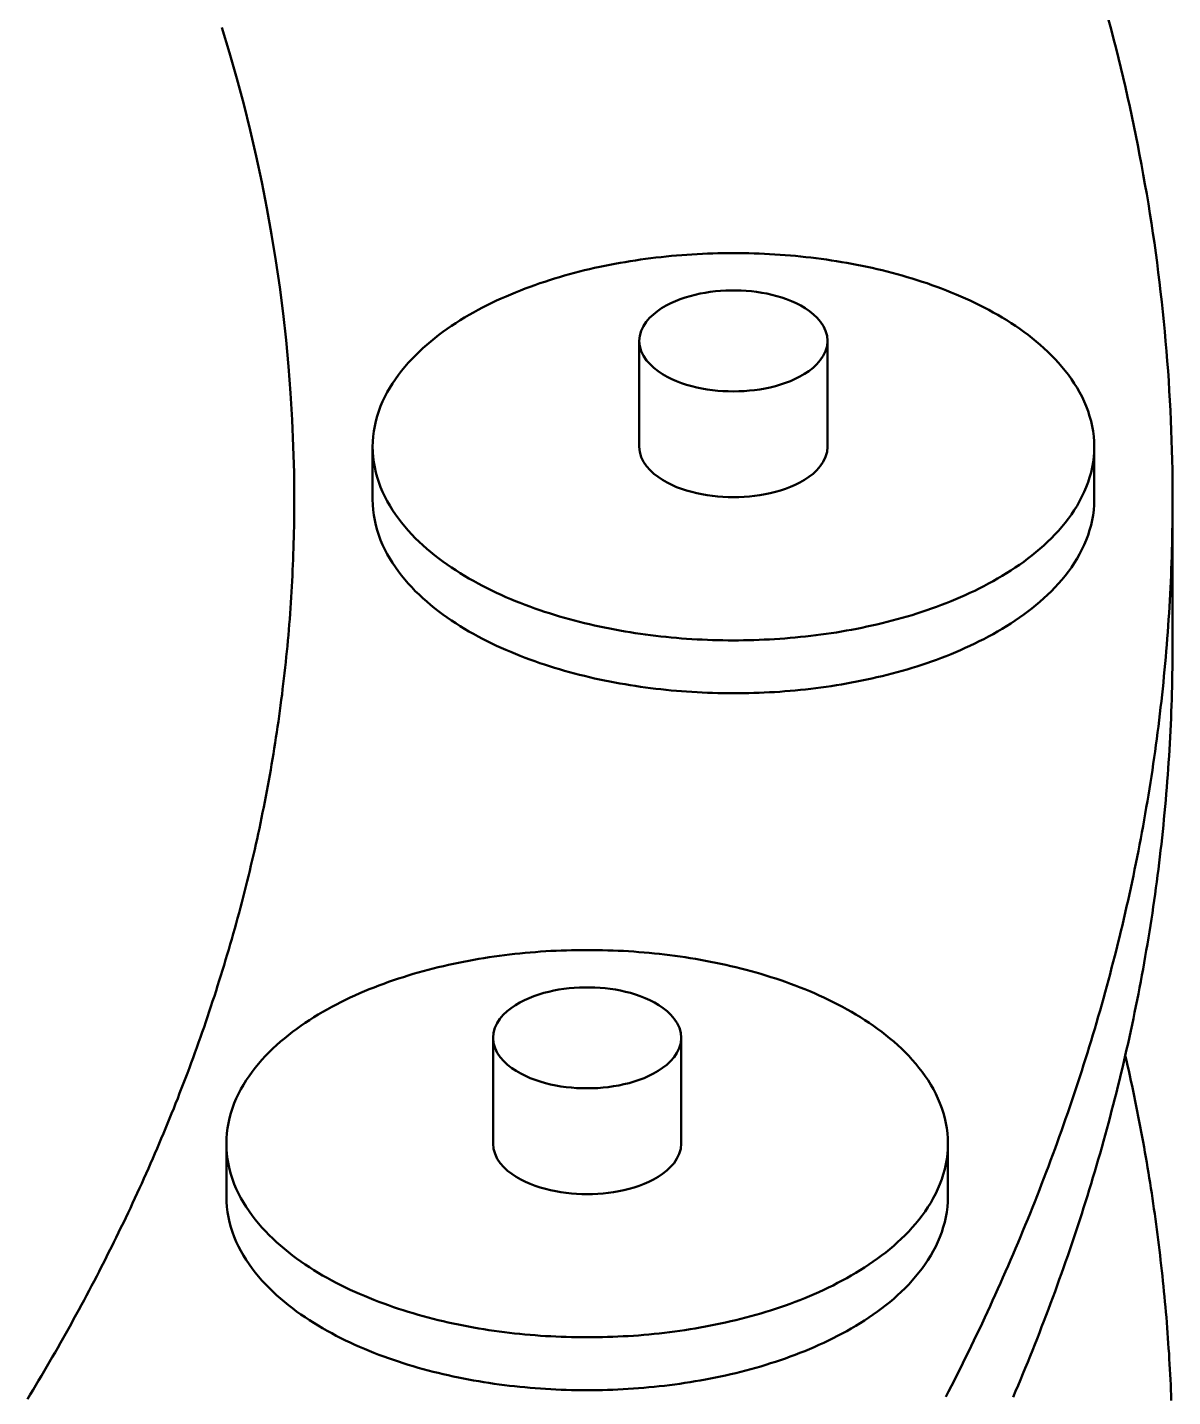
# Model space of a CAD drawing. Header units: millimetres. Extents: x 0 to 841, y 0 to 594.
# Drawn here: x 454.72 to 481.34, y 323.67 to 355.51 of the extents above; entities that cross this region are included whole.
import ezdxf

# ---------------------------------------------------------------- set-up
doc = ezdxf.new("R2010")
doc.units = ezdxf.units.MM
doc.layers.add('VIS', color=7, linetype='CONTINUOUS', lineweight=50)

msp = doc.modelspace()

# ---------------------------------------------------------------- linework, layer by layer
at = {"layer": 'VIS'}
for points in [[(481.341, 344.528), (481.34, 344.759), (481.338, 344.989), (481.335, 345.219), (481.331, 345.45), (481.325, 345.68), (481.318, 345.91), (481.31, 346.141), (481.3, 346.371), (481.29, 346.601), (481.278, 346.831), (481.264, 347.061), (481.25, 347.291), (481.234, 347.521), (481.217, 347.75), (481.199, 347.98), (481.179, 348.21), (481.159, 348.439), (481.137, 348.668), (481.114, 348.898), (481.089, 349.127), (481.063, 349.356), (481.036, 349.585), (481.008, 349.813), (480.979, 350.042), (480.948, 350.27), (480.916, 350.498), (480.883, 350.726), (480.849, 350.954), (480.813, 351.182), (480.777, 351.409), (480.739, 351.636), (480.699, 351.863), (480.659, 352.09), (480.617, 352.317), (480.575, 352.543), (480.531, 352.769), (480.486, 352.995), (480.439, 353.221), (480.392, 353.446), (480.343, 353.672), (480.293, 353.896), (480.242, 354.121), (480.19, 354.346), (480.137, 354.57), (480.082, 354.793), (480.026, 355.017), (479.97, 355.24), (479.912, 355.463), (479.852, 355.686)], [(460.923, 344.528), (460.918, 345.148), (460.902, 345.767), (460.875, 346.386), (460.838, 347.004), (460.791, 347.621), (460.733, 348.238), (460.664, 348.854), (460.585, 349.468), (460.496, 350.081), (460.396, 350.692), (460.287, 351.302), (460.167, 351.91), (460.038, 352.515), (459.898, 353.119), (459.749, 353.72), (459.59, 354.319), (459.422, 354.915), (459.244, 355.508)], [(460.923, 344.528), (460.918, 345.148), (460.902, 345.767), (460.875, 346.386), (460.838, 347.004), (460.791, 347.621), (460.733, 348.238), (460.664, 348.854), (460.585, 349.468), (460.496, 350.081), (460.396, 350.692), (460.287, 351.302), (460.167, 351.91), (460.038, 352.515), (459.898, 353.119), (459.749, 353.72), (459.59, 354.319), (459.422, 354.915), (459.244, 355.508)], [(479.518, 345.759), (479.515, 345.879), (479.506, 345.999), (479.491, 346.118), (479.47, 346.237), (479.444, 346.354), (479.412, 346.471), (479.375, 346.585), (479.333, 346.698), (479.286, 346.809), (479.235, 346.918), (479.179, 347.025), (479.12, 347.129), (479.056, 347.231), (478.989, 347.331), (478.919, 347.429), (478.846, 347.525), (478.769, 347.618), (478.69, 347.709), (478.609, 347.797), (478.525, 347.883), (478.439, 347.968), (478.351, 348.05), (478.261, 348.13), (478.169, 348.207), (478.075, 348.283), (477.98, 348.357), (477.884, 348.429), (477.786, 348.499), (477.686, 348.567), (477.586, 348.633), (477.484, 348.698), (477.382, 348.761), (477.278, 348.822), (477.173, 348.881), (477.068, 348.939), (476.961, 348.995), (476.854, 349.05), (476.746, 349.103), (476.637, 349.155), (476.528, 349.205), (476.418, 349.254), (476.307, 349.301), (476.196, 349.347), (476.084, 349.392), (475.972, 349.435), (475.859, 349.477), (475.746, 349.518), (475.632, 349.558), (475.518, 349.596), (475.403, 349.633), (475.288, 349.669), (475.173, 349.704), (475.058, 349.737), (474.942, 349.769), (474.825, 349.801), (474.709, 349.831), (474.592, 349.86), (474.475, 349.888), (474.357, 349.915), (474.24, 349.94), (474.122, 349.965), (474.004, 349.989), (473.886, 350.011), (473.767, 350.033), (473.649, 350.053), (473.53, 350.073), (473.411, 350.091), (473.292, 350.109), (473.173, 350.126), (473.053, 350.141), (472.934, 350.156), (472.814, 350.169), (472.694, 350.182), (472.574, 350.194), (472.455, 350.205), (472.335, 350.214), (472.215, 350.223), (472.094, 350.231), (471.974, 350.238), (471.854, 350.244), (471.734, 350.249), (471.613, 350.253), (471.493, 350.257), (471.373, 350.259), (471.252, 350.26), (471.132, 350.261), (471.012, 350.26), (470.891, 350.259), (470.771, 350.257), (470.65, 350.253), (470.53, 350.249), (470.41, 350.244), (470.29, 350.238), (470.169, 350.231), (470.049, 350.223), (469.929, 350.214), (469.809, 350.205), (469.689, 350.194), (469.57, 350.182), (469.45, 350.169), (469.33, 350.156), (469.211, 350.141), (469.091, 350.126), (468.972, 350.109), (468.853, 350.091), (468.734, 350.073), (468.615, 350.053), (468.497, 350.033), (468.378, 350.011), (468.26, 349.989), (468.142, 349.965), (468.024, 349.94), (467.906, 349.915), (467.789, 349.888), (467.672, 349.86), (467.555, 349.831), (467.439, 349.801), (467.322, 349.769), (467.206, 349.737), (467.091, 349.704), (466.975, 349.669), (466.86, 349.633), (466.746, 349.596), (466.632, 349.558), (466.518, 349.518), (466.405, 349.477), (466.292, 349.435), (466.18, 349.392), (466.068, 349.347), (465.957, 349.301), (465.846, 349.254), (465.736, 349.205), (465.627, 349.155), (465.518, 349.103), (465.41, 349.05), (465.303, 348.995), (465.196, 348.939), (465.091, 348.881), (464.986, 348.822), (464.882, 348.761), (464.779, 348.698), (464.678, 348.633), (464.577, 348.567), (464.478, 348.499), (464.38, 348.429), (464.284, 348.357), (464.188, 348.283), (464.095, 348.207), (464.003, 348.13), (463.913, 348.05), (463.825, 347.968), (463.739, 347.883), (463.655, 347.797), (463.573, 347.709), (463.494, 347.618), (463.418, 347.525), (463.345, 347.429), (463.274, 347.331), (463.207, 347.231), (463.144, 347.129), (463.084, 347.025), (463.029, 346.918), (462.977, 346.809), (462.931, 346.698), (462.889, 346.585), (462.852, 346.471), (462.82, 346.354), (462.794, 346.237), (462.773, 346.118), (462.758, 345.999), (462.749, 345.879), (462.746, 345.759)], [(473.32, 348.219), (473.308, 348.339), (473.275, 348.454), (473.224, 348.562), (473.158, 348.662), (473.08, 348.754), (472.993, 348.836), (472.899, 348.911), (472.8, 348.979), (472.697, 349.04), (472.59, 349.095), (472.481, 349.144), (472.369, 349.188), (472.256, 349.227), (472.141, 349.262), (472.024, 349.292), (471.907, 349.318), (471.789, 349.34), (471.67, 349.358), (471.551, 349.372), (471.432, 349.383), (471.312, 349.39), (471.192, 349.393), (471.072, 349.393), (470.952, 349.39), (470.832, 349.383), (470.713, 349.372), (470.593, 349.358), (470.475, 349.34), (470.357, 349.318), (470.239, 349.292), (470.123, 349.262), (470.008, 349.227), (469.895, 349.188), (469.783, 349.144), (469.674, 349.095), (469.567, 349.04), (469.464, 348.979), (469.364, 348.911), (469.271, 348.836), (469.184, 348.754), (469.106, 348.662), (469.04, 348.562), (468.988, 348.454), (468.956, 348.339), (468.944, 348.219)], [(468.944, 348.219), (468.956, 348.097), (468.99, 347.979), (469.044, 347.869), (469.113, 347.767), (469.194, 347.675), (469.284, 347.591), (469.38, 347.516), (469.483, 347.448), (469.589, 347.387), (469.699, 347.332), (469.812, 347.283), (469.927, 347.239), (470.044, 347.201), (470.162, 347.167), (470.281, 347.137), (470.401, 347.112), (470.522, 347.091), (470.644, 347.074), (470.766, 347.061), (470.889, 347.052), (471.012, 347.047), (471.134, 347.045), (471.257, 347.047), (471.38, 347.052), (471.503, 347.062), (471.625, 347.075), (471.746, 347.092), (471.867, 347.113), (471.988, 347.138), (472.107, 347.168), (472.225, 347.202), (472.342, 347.241), (472.456, 347.285), (472.569, 347.334), (472.679, 347.389)], [(468.944, 348.219), (468.944, 345.759)], [(472.679, 347.389), (472.785, 347.45), (472.886, 347.518), (472.983, 347.593), (473.072, 347.677), (473.152, 347.769), (473.221, 347.87), (473.274, 347.98), (473.308, 348.098), (473.32, 348.219)], [(473.32, 348.219), (473.32, 345.759)], [(462.746, 345.759), (462.749, 345.638), (462.758, 345.518), (462.773, 345.399), (462.794, 345.28), (462.82, 345.163), (462.852, 345.047), (462.888, 344.932), (462.93, 344.82), (462.977, 344.709), (463.029, 344.6), (463.084, 344.493), (463.144, 344.389), (463.207, 344.286), (463.274, 344.186), (463.344, 344.089), (463.418, 343.993), (463.494, 343.9), (463.573, 343.809), (463.654, 343.721), (463.738, 343.634), (463.824, 343.55), (463.912, 343.468), (464.002, 343.388), (464.094, 343.311), (464.187, 343.235), (464.283, 343.161), (464.379, 343.089), (464.477, 343.019), (464.576, 342.951), (464.677, 342.885), (464.778, 342.82), (464.881, 342.757), (464.984, 342.696), (465.089, 342.637), (465.195, 342.579), (465.301, 342.523), (465.408, 342.468), (465.516, 342.415), (465.625, 342.363), (465.734, 342.313), (465.844, 342.264), (465.955, 342.217), (466.066, 342.171), (466.178, 342.126), (466.29, 342.083), (466.403, 342.041), (466.516, 342), (466.63, 341.96), (466.744, 341.922), (466.858, 341.885), (466.973, 341.849), (467.088, 341.814), (467.204, 341.781), (467.32, 341.748), (467.436, 341.717), (467.552, 341.687), (467.669, 341.658), (467.786, 341.63), (467.904, 341.603), (468.021, 341.578), (468.139, 341.553), (468.257, 341.529), (468.375, 341.507), (468.493, 341.485), (468.612, 341.464), (468.731, 341.445), (468.85, 341.426), (468.969, 341.409), (469.088, 341.392), (469.207, 341.376), (469.327, 341.362), (469.446, 341.348), (469.566, 341.335), (469.686, 341.324), (469.806, 341.313), (469.925, 341.303), (470.045, 341.294), (470.166, 341.286), (470.286, 341.279), (470.406, 341.273), (470.526, 341.268), (470.646, 341.264), (470.767, 341.261), (470.887, 341.258), (471.007, 341.257), (471.128, 341.256), (471.248, 341.257), (471.368, 341.258), (471.489, 341.26), (471.609, 341.264), (471.729, 341.268), (471.849, 341.273), (471.97, 341.279), (472.09, 341.286), (472.21, 341.294), (472.33, 341.302), (472.45, 341.312), (472.57, 341.323), (472.689, 341.335), (472.809, 341.347), (472.929, 341.361), (473.048, 341.375), (473.167, 341.391), (473.287, 341.407), (473.406, 341.425), (473.525, 341.443), (473.643, 341.463), (473.762, 341.483), (473.88, 341.505), (473.999, 341.527), (474.117, 341.551), (474.234, 341.576), (474.352, 341.601), (474.469, 341.628), (474.586, 341.656), (474.703, 341.685), (474.82, 341.715), (474.936, 341.746), (475.052, 341.778), (475.167, 341.812), (475.283, 341.846), (475.398, 341.882), (475.512, 341.919), (475.626, 341.957), (475.74, 341.997), (475.853, 342.038), (475.966, 342.08), (476.078, 342.123), (476.19, 342.167), (476.301, 342.213), (476.412, 342.261), (476.522, 342.309), (476.631, 342.36), (476.74, 342.411), (476.848, 342.464), (476.955, 342.519), (477.062, 342.575)], [(462.746, 345.759), (462.746, 344.528)], [(468.944, 345.759), (468.956, 345.636), (468.99, 345.519), (469.044, 345.408), (469.113, 345.307), (469.194, 345.214), (469.284, 345.13), (469.38, 345.055), (469.483, 344.987), (469.589, 344.926), (469.699, 344.871), (469.812, 344.822), (469.927, 344.778), (470.044, 344.74), (470.162, 344.706), (470.281, 344.677), (470.401, 344.652), (470.522, 344.631), (470.644, 344.614), (470.766, 344.601), (470.889, 344.591), (471.012, 344.586), (471.134, 344.584), (471.257, 344.586), (471.38, 344.592), (471.503, 344.601), (471.625, 344.614), (471.746, 344.631), (471.867, 344.652), (471.988, 344.678), (472.107, 344.707), (472.225, 344.741), (472.342, 344.78), (472.456, 344.824), (472.569, 344.873), (472.679, 344.928)], [(472.679, 344.928), (472.785, 344.989), (472.886, 345.057), (472.983, 345.132), (473.072, 345.216), (473.152, 345.308), (473.221, 345.41), (473.274, 345.52), (473.308, 345.637), (473.32, 345.759)], [(477.062, 342.575), (477.167, 342.633), (477.272, 342.692), (477.376, 342.753), (477.479, 342.816), (477.581, 342.881), (477.682, 342.947), (477.781, 343.015), (477.879, 343.085), (477.976, 343.157), (478.072, 343.231), (478.165, 343.307), (478.257, 343.385), (478.348, 343.465), (478.436, 343.547), (478.522, 343.631), (478.606, 343.717), (478.688, 343.806), (478.767, 343.897), (478.844, 343.99), (478.917, 344.086), (478.988, 344.183), (479.055, 344.284), (479.119, 344.386), (479.178, 344.491), (479.234, 344.598), (479.286, 344.707), (479.333, 344.818), (479.375, 344.931), (479.412, 345.045), (479.444, 345.162), (479.47, 345.279), (479.491, 345.398), (479.506, 345.518), (479.515, 345.638), (479.518, 345.759)], [(479.518, 345.759), (479.518, 344.528)], [(454.72, 323.614), (454.786, 323.722), (454.851, 323.83), (454.916, 323.938), (454.981, 324.047), (455.045, 324.155), (455.109, 324.264), (455.173, 324.373), (455.237, 324.482), (455.3, 324.591), (455.363, 324.701), (455.426, 324.81), (455.488, 324.92), (455.55, 325.03), (455.612, 325.14), (455.673, 325.25), (455.735, 325.361), (455.796, 325.471), (455.856, 325.582), (455.917, 325.693), (455.977, 325.804), (456.037, 325.915), (456.096, 326.026), (456.155, 326.138), (456.214, 326.25), (456.273, 326.361), (456.331, 326.473), (456.389, 326.586), (456.446, 326.698), (456.504, 326.81), (456.561, 326.923), (456.617, 327.036), (456.674, 327.149), (456.73, 327.262), (456.786, 327.375), (456.841, 327.488), (456.896, 327.602), (456.951, 327.716), (457.006, 327.83), (457.06, 327.944), (457.114, 328.058), (457.167, 328.172), (457.22, 328.287), (457.273, 328.401), (457.326, 328.516), (457.378, 328.631), (457.43, 328.746), (457.481, 328.861), (457.533, 328.977), (457.583, 329.092), (457.634, 329.208), (457.684, 329.324), (457.734, 329.44), (457.784, 329.556), (457.833, 329.672), (457.882, 329.789), (457.93, 329.905), (457.978, 330.022), (458.026, 330.139), (458.074, 330.256), (458.121, 330.373), (458.167, 330.49), (458.214, 330.608), (458.26, 330.725), (458.306, 330.843), (458.351, 330.961), (458.396, 331.079), (458.441, 331.197), (458.485, 331.315), (458.529, 331.433), (458.572, 331.552), (458.615, 331.67), (458.658, 331.789), (458.701, 331.908), (458.743, 332.027), (458.785, 332.146), (458.826, 332.266), (458.867, 332.385), (458.908, 332.504), (458.948, 332.624), (458.988, 332.744), (459.027, 332.864), (459.066, 332.984), (459.105, 333.104), (459.143, 333.224), (459.181, 333.345), (459.219, 333.465), (459.256, 333.586), (459.293, 333.707), (459.329, 333.828), (459.365, 333.949), (459.401, 334.07), (459.436, 334.191), (459.471, 334.312), (459.506, 334.434), (459.54, 334.555), (459.574, 334.677), (459.607, 334.799), (459.64, 334.92), (459.672, 335.042), (459.705, 335.165), (459.736, 335.287), (459.768, 335.409), (459.799, 335.531), (459.829, 335.654), (459.859, 335.776), (459.889, 335.899), (459.918, 336.022), (459.947, 336.145), (459.976, 336.268), (460.004, 336.391), (460.032, 336.514), (460.059, 336.637), (460.086, 336.761), (460.112, 336.884), (460.138, 337.008), (460.164, 337.131), (460.189, 337.255), (460.214, 337.379), (460.239, 337.503), (460.263, 337.627), (460.286, 337.751), (460.309, 337.875), (460.332, 337.999), (460.354, 338.123), (460.376, 338.247), (460.398, 338.372), (460.419, 338.496), (460.44, 338.621), (460.46, 338.745), (460.48, 338.87), (460.499, 338.995), (460.518, 339.12), (460.536, 339.245), (460.554, 339.37), (460.572, 339.495), (460.589, 339.62), (460.606, 339.745), (460.623, 339.87), (460.639, 339.995), (460.654, 340.12), (460.669, 340.246), (460.684, 340.371), (460.698, 340.497), (460.712, 340.622), (460.725, 340.748), (460.738, 340.873), (460.751, 340.999), (460.763, 341.125), (460.774, 341.25), (460.786, 341.376), (460.796, 341.502), (460.807, 341.628), (460.817, 341.753), (460.826, 341.879), (460.835, 342.005), (460.844, 342.131), (460.852, 342.257), (460.859, 342.383), (460.867, 342.509), (460.874, 342.635), (460.88, 342.761), (460.886, 342.888), (460.891, 343.014), (460.896, 343.14), (460.901, 343.266), (460.905, 343.392), (460.909, 343.518), (460.912, 343.645), (460.915, 343.771), (460.918, 343.897), (460.92, 344.023), (460.921, 344.149), (460.922, 344.276), (460.923, 344.402), (460.923, 344.528)], [(454.72, 323.614), (454.786, 323.722), (454.851, 323.83), (454.916, 323.938), (454.981, 324.047), (455.045, 324.155), (455.109, 324.264), (455.173, 324.373), (455.237, 324.482), (455.3, 324.591), (455.363, 324.701), (455.426, 324.81), (455.488, 324.92), (455.55, 325.03), (455.612, 325.14), (455.673, 325.25), (455.735, 325.361), (455.796, 325.471), (455.856, 325.582), (455.917, 325.693), (455.977, 325.804), (456.037, 325.915), (456.096, 326.026), (456.155, 326.138), (456.214, 326.25), (456.273, 326.361), (456.331, 326.473), (456.389, 326.586), (456.446, 326.698), (456.504, 326.81), (456.561, 326.923), (456.617, 327.036), (456.674, 327.149), (456.73, 327.262), (456.786, 327.375), (456.841, 327.488), (456.896, 327.602), (456.951, 327.716), (457.006, 327.83), (457.06, 327.944), (457.114, 328.058), (457.167, 328.172), (457.22, 328.287), (457.273, 328.401), (457.326, 328.516), (457.378, 328.631), (457.43, 328.746), (457.481, 328.861), (457.533, 328.977), (457.583, 329.092), (457.634, 329.208), (457.684, 329.324), (457.734, 329.44), (457.784, 329.556), (457.833, 329.672), (457.882, 329.789), (457.93, 329.905), (457.978, 330.022), (458.026, 330.139), (458.074, 330.256), (458.121, 330.373), (458.167, 330.49), (458.214, 330.608), (458.26, 330.725), (458.306, 330.843), (458.351, 330.961), (458.396, 331.079), (458.441, 331.197), (458.485, 331.315), (458.529, 331.433), (458.572, 331.552), (458.615, 331.67), (458.658, 331.789), (458.701, 331.908), (458.743, 332.027), (458.785, 332.146), (458.826, 332.266), (458.867, 332.385), (458.908, 332.504), (458.948, 332.624), (458.988, 332.744), (459.027, 332.864), (459.066, 332.984), (459.105, 333.104), (459.143, 333.224), (459.181, 333.345), (459.219, 333.465), (459.256, 333.586), (459.293, 333.707), (459.329, 333.828), (459.365, 333.949), (459.401, 334.07), (459.436, 334.191), (459.471, 334.312), (459.506, 334.434), (459.54, 334.555), (459.574, 334.677), (459.607, 334.799), (459.64, 334.92), (459.672, 335.042), (459.705, 335.165), (459.736, 335.287), (459.768, 335.409), (459.799, 335.531), (459.829, 335.654), (459.859, 335.776), (459.889, 335.899), (459.918, 336.022), (459.947, 336.145), (459.976, 336.268), (460.004, 336.391), (460.032, 336.514), (460.059, 336.637), (460.086, 336.761), (460.112, 336.884), (460.138, 337.008), (460.164, 337.131), (460.189, 337.255), (460.214, 337.379), (460.239, 337.503), (460.263, 337.627), (460.286, 337.751), (460.309, 337.875), (460.332, 337.999), (460.354, 338.123), (460.376, 338.247), (460.398, 338.372), (460.419, 338.496), (460.44, 338.621), (460.46, 338.745), (460.48, 338.87), (460.499, 338.995), (460.518, 339.12), (460.536, 339.245), (460.554, 339.37), (460.572, 339.495), (460.589, 339.62), (460.606, 339.745), (460.623, 339.87), (460.639, 339.995), (460.654, 340.12), (460.669, 340.246), (460.684, 340.371), (460.698, 340.497), (460.712, 340.622), (460.725, 340.748), (460.738, 340.873), (460.751, 340.999), (460.763, 341.125), (460.774, 341.25), (460.786, 341.376), (460.796, 341.502), (460.807, 341.628), (460.817, 341.753), (460.826, 341.879), (460.835, 342.005), (460.844, 342.131), (460.852, 342.257), (460.859, 342.383), (460.867, 342.509), (460.874, 342.635), (460.88, 342.761), (460.886, 342.888), (460.891, 343.014), (460.896, 343.14), (460.901, 343.266), (460.905, 343.392), (460.909, 343.518), (460.912, 343.645), (460.915, 343.771), (460.918, 343.897), (460.92, 344.023), (460.921, 344.149), (460.922, 344.276), (460.923, 344.402), (460.923, 344.528)], [(460.923, 344.528), (460.923, 344.528)], [(462.746, 344.528), (462.749, 344.408), (462.758, 344.288), (462.773, 344.169), (462.794, 344.05), (462.82, 343.933), (462.852, 343.816), (462.888, 343.702), (462.93, 343.589), (462.977, 343.478), (463.029, 343.369), (463.084, 343.263), (463.144, 343.158), (463.207, 343.056), (463.274, 342.956), (463.344, 342.858), (463.418, 342.763), (463.494, 342.67), (463.573, 342.579), (463.654, 342.49), (463.738, 342.404), (463.824, 342.32), (463.912, 342.238), (464.002, 342.158), (464.094, 342.08), (464.187, 342.004), (464.283, 341.931), (464.379, 341.859), (464.477, 341.789), (464.576, 341.721), (464.677, 341.654), (464.778, 341.59), (464.881, 341.527), (464.984, 341.466), (465.089, 341.406), (465.195, 341.349), (465.301, 341.292), (465.408, 341.238), (465.516, 341.185), (465.625, 341.133), (465.734, 341.083), (465.844, 341.034), (465.955, 340.986), (466.066, 340.94), (466.178, 340.896), (466.29, 340.852), (466.403, 340.81), (466.516, 340.769), (466.63, 340.73), (466.744, 340.692), (466.858, 340.654), (466.973, 340.619), (467.088, 340.584), (467.204, 340.55), (467.32, 340.518), (467.436, 340.487), (467.552, 340.457), (467.669, 340.428), (467.786, 340.4), (467.904, 340.373), (468.021, 340.347), (468.139, 340.322), (468.257, 340.299), (468.375, 340.276), (468.493, 340.255), (468.612, 340.234), (468.731, 340.214), (468.85, 340.196), (468.969, 340.178), (469.088, 340.162), (469.207, 340.146), (469.327, 340.131), (469.446, 340.118), (469.566, 340.105), (469.686, 340.093), (469.806, 340.083), (469.925, 340.073), (470.045, 340.064), (470.166, 340.056), (470.286, 340.049), (470.406, 340.043), (470.526, 340.038), (470.646, 340.033), (470.767, 340.03), (470.887, 340.028), (471.007, 340.026), (471.128, 340.026), (471.248, 340.026), (471.368, 340.028), (471.489, 340.03), (471.609, 340.033), (471.729, 340.037), (471.849, 340.042), (471.97, 340.048), (472.09, 340.055), (472.21, 340.063), (472.33, 340.072), (472.45, 340.082), (472.57, 340.093), (472.689, 340.104), (472.809, 340.117), (472.929, 340.13), (473.048, 340.145), (473.167, 340.161), (473.287, 340.177), (473.406, 340.195), (473.525, 340.213), (473.643, 340.233), (473.762, 340.253), (473.88, 340.275), (473.999, 340.297), (474.117, 340.321), (474.234, 340.345), (474.352, 340.371), (474.469, 340.398), (474.586, 340.426), (474.703, 340.455), (474.82, 340.485), (474.936, 340.516), (475.052, 340.548), (475.167, 340.581), (475.283, 340.616), (475.398, 340.652), (475.512, 340.689), (475.626, 340.727), (475.74, 340.767), (475.853, 340.807), (475.966, 340.849), (476.078, 340.892), (476.19, 340.937), (476.301, 340.983), (476.412, 341.03), (476.522, 341.079), (476.631, 341.129), (476.74, 341.181), (476.848, 341.234), (476.955, 341.288), (477.062, 341.345)], [(476.068, 323.665), (476.135, 323.795), (476.202, 323.926), (476.268, 324.057), (476.334, 324.188), (476.4, 324.319), (476.465, 324.451), (476.53, 324.583), (476.594, 324.715), (476.658, 324.847), (476.722, 324.979), (476.786, 325.111), (476.849, 325.244), (476.911, 325.377), (476.973, 325.51), (477.035, 325.643), (477.097, 325.776), (477.158, 325.91), (477.219, 326.043), (477.279, 326.177), (477.339, 326.311), (477.398, 326.445), (477.458, 326.58), (477.516, 326.714), (477.575, 326.849), (477.633, 326.984), (477.69, 327.119), (477.747, 327.254), (477.804, 327.389), (477.861, 327.525), (477.917, 327.66), (477.972, 327.796), (478.027, 327.932), (478.082, 328.069), (478.137, 328.205), (478.191, 328.341), (478.244, 328.478), (478.297, 328.615), (478.35, 328.752), (478.402, 328.889), (478.454, 329.026), (478.506, 329.164), (478.557, 329.302), (478.607, 329.439), (478.658, 329.577), (478.707, 329.715), (478.757, 329.854), (478.806, 329.992), (478.854, 330.131), (478.902, 330.269), (478.95, 330.408), (478.997, 330.547), (479.044, 330.686), (479.09, 330.826), (479.136, 330.965), (479.182, 331.105), (479.227, 331.244), (479.271, 331.384), (479.315, 331.524), (479.359, 331.664), (479.402, 331.805), (479.445, 331.945), (479.488, 332.086), (479.53, 332.226), (479.571, 332.367), (479.612, 332.508), (479.653, 332.649), (479.693, 332.79), (479.732, 332.932), (479.772, 333.073), (479.81, 333.215), (479.849, 333.356), (479.887, 333.498), (479.924, 333.64), (479.961, 333.782), (479.997, 333.924), (480.033, 334.067), (480.069, 334.209), (480.104, 334.352), (480.138, 334.494), (480.173, 334.637), (480.206, 334.78), (480.239, 334.923), (480.272, 335.066), (480.304, 335.209), (480.336, 335.353), (480.367, 335.496), (480.398, 335.64), (480.428, 335.783), (480.458, 335.927), (480.488, 336.071), (480.516, 336.215), (480.545, 336.359), (480.573, 336.503), (480.6, 336.647), (480.627, 336.792), (480.654, 336.936), (480.68, 337.08), (480.705, 337.225), (480.73, 337.37), (480.755, 337.514), (480.779, 337.659), (480.802, 337.804), (480.825, 337.949), (480.848, 338.094), (480.87, 338.239), (480.891, 338.385), (480.912, 338.53), (480.933, 338.675), (480.953, 338.821), (480.972, 338.966), (480.991, 339.112), (481.01, 339.257), (481.028, 339.403), (481.046, 339.549), (481.063, 339.694), (481.079, 339.84), (481.095, 339.986), (481.111, 340.132), (481.126, 340.278), (481.14, 340.424), (481.154, 340.57), (481.168, 340.717), (481.181, 340.863), (481.193, 341.009), (481.205, 341.155), (481.217, 341.302), (481.228, 341.448), (481.238, 341.595), (481.248, 341.741), (481.258, 341.888), (481.267, 342.034), (481.275, 342.181), (481.283, 342.327), (481.291, 342.474), (481.297, 342.62), (481.304, 342.767), (481.31, 342.914), (481.315, 343.061), (481.32, 343.207), (481.324, 343.354), (481.328, 343.501), (481.332, 343.647), (481.334, 343.794), (481.337, 343.941), (481.338, 344.088), (481.34, 344.235), (481.341, 344.381), (481.341, 344.528)], [(477.062, 341.345), (477.167, 341.402), (477.272, 341.462), (477.376, 341.523), (477.479, 341.586), (477.581, 341.65), (477.682, 341.717), (477.781, 341.785), (477.879, 341.855), (477.976, 341.927), (478.072, 342.001), (478.165, 342.076), (478.257, 342.154), (478.348, 342.234), (478.436, 342.316), (478.522, 342.401), (478.606, 342.487), (478.688, 342.576), (478.767, 342.667), (478.844, 342.76), (478.917, 342.855), (478.988, 342.953), (479.055, 343.053), (479.119, 343.156), (479.178, 343.26), (479.234, 343.367), (479.286, 343.476), (479.333, 343.587), (479.375, 343.7), (479.412, 343.815), (479.444, 343.931), (479.47, 344.049), (479.491, 344.168), (479.506, 344.287), (479.515, 344.408), (479.518, 344.528)], [(481.341, 344.528), (481.341, 341.206)], [(477.633, 323.662), (477.69, 323.797), (477.747, 323.932), (477.804, 324.067), (477.861, 324.203), (477.917, 324.338), (477.972, 324.474), (478.027, 324.61), (478.082, 324.747), (478.137, 324.883), (478.191, 325.019), (478.244, 325.156), (478.297, 325.293), (478.35, 325.43), (478.402, 325.567), (478.454, 325.704), (478.506, 325.842), (478.557, 325.98), (478.607, 326.117), (478.658, 326.255), (478.707, 326.393), (478.757, 326.532), (478.806, 326.67), (478.854, 326.809), (478.902, 326.947), (478.95, 327.086), (478.997, 327.225), (479.044, 327.364), (479.09, 327.504), (479.136, 327.643), (479.182, 327.783), (479.227, 327.922), (479.271, 328.062), (479.315, 328.202), (479.359, 328.342), (479.402, 328.483), (479.445, 328.623), (479.488, 328.764), (479.53, 328.904), (479.571, 329.045), (479.612, 329.186), (479.653, 329.327), (479.693, 329.468), (479.732, 329.61), (479.772, 329.751), (479.81, 329.893), (479.849, 330.034), (479.887, 330.176), (479.924, 330.318), (479.961, 330.46), (479.997, 330.602), (480.033, 330.745), (480.069, 330.887), (480.104, 331.03), (480.138, 331.172), (480.173, 331.315), (480.206, 331.458), (480.239, 331.601), (480.272, 331.744), (480.304, 331.887), (480.336, 332.031), (480.367, 332.174), (480.398, 332.318), (480.428, 332.461), (480.458, 332.605), (480.488, 332.749), (480.516, 332.893), (480.545, 333.037), (480.573, 333.181), (480.6, 333.325), (480.627, 333.47), (480.654, 333.614), (480.68, 333.758), (480.705, 333.903), (480.73, 334.048), (480.755, 334.192), (480.779, 334.337), (480.802, 334.482), (480.825, 334.627), (480.848, 334.772), (480.87, 334.917), (480.891, 335.062), (480.912, 335.208), (480.933, 335.353), (480.953, 335.499), (480.972, 335.644), (480.991, 335.79), (481.01, 335.935), (481.028, 336.081), (481.046, 336.227), (481.063, 336.372), (481.079, 336.518), (481.095, 336.664), (481.111, 336.81), (481.126, 336.956), (481.14, 337.102), (481.154, 337.248), (481.168, 337.395), (481.181, 337.541), (481.193, 337.687), (481.205, 337.833), (481.217, 337.98), (481.228, 338.126), (481.238, 338.273), (481.248, 338.419), (481.258, 338.566), (481.267, 338.712), (481.275, 338.859), (481.283, 339.005), (481.291, 339.152), (481.297, 339.298), (481.304, 339.445), (481.31, 339.592), (481.315, 339.738), (481.32, 339.885), (481.324, 340.032), (481.328, 340.179), (481.332, 340.325), (481.334, 340.472), (481.337, 340.619), (481.338, 340.766), (481.34, 340.913), (481.341, 341.059), (481.341, 341.206)], [(476.117, 329.555), (476.114, 329.675), (476.105, 329.795), (476.09, 329.914), (476.07, 330.033), (476.043, 330.15), (476.012, 330.267), (475.975, 330.381), (475.933, 330.494), (475.886, 330.605), (475.834, 330.714), (475.779, 330.821), (475.719, 330.925), (475.656, 331.027), (475.589, 331.127), (475.519, 331.225), (475.445, 331.321), (475.369, 331.414), (475.29, 331.505), (475.208, 331.593), (475.124, 331.679), (475.038, 331.764), (474.95, 331.846), (474.86, 331.926), (474.768, 332.003), (474.675, 332.079), (474.58, 332.153), (474.483, 332.225), (474.385, 332.295), (474.286, 332.363), (474.185, 332.429), (474.084, 332.494), (473.981, 332.557), (473.877, 332.618), (473.773, 332.677), (473.667, 332.735), (473.561, 332.791), (473.453, 332.846), (473.345, 332.899), (473.237, 332.951), (473.127, 333.001), (473.017, 333.05), (472.907, 333.097), (472.795, 333.143), (472.684, 333.188), (472.571, 333.231), (472.458, 333.273), (472.345, 333.314), (472.231, 333.354), (472.117, 333.392), (472.003, 333.429), (471.888, 333.465), (471.773, 333.5), (471.657, 333.533), (471.541, 333.565), (471.425, 333.597), (471.308, 333.627), (471.191, 333.656), (471.074, 333.684), (470.957, 333.711), (470.839, 333.736), (470.721, 333.761), (470.603, 333.785), (470.485, 333.807), (470.367, 333.829), (470.248, 333.849), (470.129, 333.869), (470.01, 333.887), (469.891, 333.905), (469.772, 333.922), (469.653, 333.937), (469.533, 333.952), (469.413, 333.965), (469.294, 333.978), (469.174, 333.99), (469.054, 334.001), (468.934, 334.01), (468.814, 334.019), (468.694, 334.027), (468.574, 334.034), (468.453, 334.04), (468.333, 334.045), (468.213, 334.049), (468.092, 334.053), (467.972, 334.055), (467.852, 334.056), (467.731, 334.057), (467.611, 334.056), (467.491, 334.055), (467.37, 334.053), (467.25, 334.049), (467.13, 334.045), (467.009, 334.04), (466.889, 334.034), (466.769, 334.027), (466.649, 334.019), (466.529, 334.01), (466.409, 334.001), (466.289, 333.99), (466.169, 333.978), (466.049, 333.965), (465.93, 333.952), (465.81, 333.937), (465.691, 333.922), (465.571, 333.905), (465.452, 333.887), (465.333, 333.869), (465.215, 333.849), (465.096, 333.829), (464.978, 333.807), (464.859, 333.785), (464.741, 333.761), (464.623, 333.736), (464.506, 333.711), (464.389, 333.684), (464.271, 333.656), (464.155, 333.627), (464.038, 333.597), (463.922, 333.565), (463.806, 333.533), (463.69, 333.5), (463.575, 333.465), (463.46, 333.429), (463.345, 333.392), (463.231, 333.354), (463.118, 333.314), (463.004, 333.273), (462.891, 333.231), (462.779, 333.188), (462.667, 333.143), (462.556, 333.097), (462.445, 333.05), (462.335, 333.001), (462.226, 332.951), (462.117, 332.899), (462.009, 332.846), (461.902, 332.791), (461.796, 332.735), (461.69, 332.677), (461.585, 332.618), (461.482, 332.557), (461.379, 332.494), (461.277, 332.429), (461.177, 332.363), (461.078, 332.295), (460.98, 332.225), (460.883, 332.153), (460.788, 332.079), (460.694, 332.003), (460.602, 331.926), (460.512, 331.846), (460.424, 331.764), (460.338, 331.679), (460.254, 331.593), (460.173, 331.505), (460.094, 331.414), (460.018, 331.321), (459.944, 331.225), (459.874, 331.127), (459.807, 331.027), (459.743, 330.925), (459.684, 330.821), (459.628, 330.714), (459.577, 330.605), (459.53, 330.494), (459.488, 330.381), (459.451, 330.267), (459.419, 330.15), (459.393, 330.033), (459.372, 329.914), (459.357, 329.795), (459.348, 329.675), (459.345, 329.555)], [(469.919, 332.015), (469.908, 332.135), (469.875, 332.25), (469.824, 332.358), (469.757, 332.458), (469.679, 332.55), (469.593, 332.632), (469.499, 332.707), (469.4, 332.775), (469.296, 332.836), (469.19, 332.891), (469.08, 332.94), (468.968, 332.984), (468.855, 333.023), (468.74, 333.058), (468.624, 333.088), (468.507, 333.114), (468.389, 333.136), (468.27, 333.154), (468.151, 333.168), (468.031, 333.179), (467.911, 333.186), (467.791, 333.189), (467.671, 333.189), (467.551, 333.186), (467.432, 333.179), (467.312, 333.168), (467.193, 333.154), (467.074, 333.136), (466.956, 333.114), (466.839, 333.088), (466.723, 333.058), (466.608, 333.023), (466.494, 332.984), (466.383, 332.94), (466.273, 332.891), (466.166, 332.836), (466.063, 332.775), (465.964, 332.707), (465.87, 332.632), (465.783, 332.55), (465.705, 332.458), (465.639, 332.358), (465.588, 332.25), (465.555, 332.135), (465.544, 332.015)], [(465.544, 332.015), (465.556, 331.893), (465.59, 331.775), (465.643, 331.665), (465.712, 331.563), (465.793, 331.471), (465.883, 331.387), (465.98, 331.312), (466.082, 331.244), (466.189, 331.183), (466.299, 331.128), (466.411, 331.079), (466.526, 331.035), (466.643, 330.997), (466.761, 330.963), (466.88, 330.933), (467.001, 330.908), (467.122, 330.887), (467.243, 330.87), (467.366, 330.857), (467.488, 330.848), (467.611, 330.843), (467.734, 330.841), (467.857, 330.843), (467.979, 330.848), (468.102, 330.858), (468.224, 330.871), (468.346, 330.888), (468.467, 330.909), (468.587, 330.934), (468.706, 330.964), (468.824, 330.998), (468.941, 331.037), (469.056, 331.081), (469.168, 331.13), (469.278, 331.185)], [(465.544, 332.015), (465.544, 329.555)], [(469.278, 331.185), (469.384, 331.246), (469.486, 331.314), (469.582, 331.389), (469.672, 331.473), (469.752, 331.565), (469.82, 331.666), (469.873, 331.776), (469.907, 331.894), (469.919, 332.015)], [(469.919, 332.015), (469.919, 329.555)], [(481.311, 323.585), (481.307, 323.706), (481.302, 323.827), (481.296, 323.948), (481.29, 324.068), (481.284, 324.189), (481.278, 324.31), (481.271, 324.431), (481.264, 324.552), (481.257, 324.673), (481.249, 324.793), (481.241, 324.914), (481.232, 325.035), (481.223, 325.155), (481.214, 325.276), (481.204, 325.397), (481.195, 325.517), (481.184, 325.638), (481.174, 325.758), (481.163, 325.879), (481.152, 325.999), (481.14, 326.12), (481.128, 326.24), (481.116, 326.361), (481.103, 326.481), (481.09, 326.601), (481.077, 326.722), (481.063, 326.842), (481.049, 326.962), (481.035, 327.082), (481.02, 327.202), (481.005, 327.322), (480.99, 327.442), (480.974, 327.562), (480.958, 327.682), (480.942, 327.802), (480.925, 327.922), (480.908, 328.042), (480.89, 328.162), (480.873, 328.281), (480.855, 328.401), (480.836, 328.52), (480.817, 328.64), (480.798, 328.76), (480.779, 328.879), (480.759, 328.998), (480.739, 329.118), (480.719, 329.237), (480.698, 329.356), (480.677, 329.475), (480.655, 329.594), (480.634, 329.713), (480.612, 329.832), (480.589, 329.951), (480.566, 330.07), (480.543, 330.189), (480.52, 330.308), (480.496, 330.426), (480.472, 330.545), (480.448, 330.663), (480.423, 330.782), (480.398, 330.9), (480.373, 331.019), (480.347, 331.137), (480.321, 331.255), (480.295, 331.373), (480.268, 331.491), (480.241, 331.609)], [(459.345, 329.555), (459.348, 329.434), (459.357, 329.314), (459.372, 329.195), (459.393, 329.076), (459.419, 328.959), (459.451, 328.843), (459.488, 328.728), (459.53, 328.616), (459.577, 328.505), (459.628, 328.396), (459.684, 328.289), (459.743, 328.185), (459.807, 328.082), (459.873, 327.982), (459.944, 327.885), (460.017, 327.789), (460.093, 327.696), (460.172, 327.605), (460.254, 327.517), (460.338, 327.43), (460.424, 327.346), (460.512, 327.264), (460.602, 327.184), (460.693, 327.107), (460.787, 327.031), (460.882, 326.957), (460.978, 326.885), (461.076, 326.815), (461.176, 326.747), (461.276, 326.681), (461.378, 326.616), (461.48, 326.553), (461.584, 326.492), (461.689, 326.433), (461.794, 326.375), (461.9, 326.319), (462.008, 326.264), (462.116, 326.211), (462.224, 326.159), (462.334, 326.109), (462.444, 326.06), (462.554, 326.013), (462.665, 325.967), (462.777, 325.922), (462.889, 325.879), (463.002, 325.837), (463.115, 325.796), (463.229, 325.756), (463.343, 325.718), (463.458, 325.681), (463.572, 325.645), (463.688, 325.61), (463.803, 325.577), (463.919, 325.544), (464.035, 325.513), (464.152, 325.483), (464.269, 325.454), (464.386, 325.426), (464.503, 325.399), (464.621, 325.374), (464.738, 325.349), (464.856, 325.325), (464.974, 325.303), (465.093, 325.281), (465.211, 325.26), (465.33, 325.241), (465.449, 325.222), (465.568, 325.205), (465.687, 325.188), (465.807, 325.172), (465.926, 325.158), (466.046, 325.144), (466.165, 325.131), (466.285, 325.12), (466.405, 325.109), (466.525, 325.099), (466.645, 325.09), (466.765, 325.082), (466.885, 325.075), (467.005, 325.069), (467.125, 325.064), (467.246, 325.06), (467.366, 325.057), (467.486, 325.054), (467.607, 325.053), (467.727, 325.052), (467.847, 325.053), (467.968, 325.054), (468.088, 325.056), (468.208, 325.06), (468.329, 325.064), (468.449, 325.069), (468.569, 325.075), (468.689, 325.082), (468.809, 325.09), (468.929, 325.098), (469.049, 325.108), (469.169, 325.119), (469.289, 325.131), (469.408, 325.143), (469.528, 325.157), (469.648, 325.171), (469.767, 325.187), (469.886, 325.203), (470.005, 325.221), (470.124, 325.239), (470.243, 325.259), (470.361, 325.279), (470.48, 325.301), (470.598, 325.323), (470.716, 325.347), (470.834, 325.372), (470.951, 325.397), (471.069, 325.424), (471.186, 325.452), (471.303, 325.481), (471.419, 325.511), (471.535, 325.542), (471.651, 325.574), (471.767, 325.608), (471.882, 325.642), (471.997, 325.678), (472.111, 325.715), (472.226, 325.753), (472.339, 325.793), (472.453, 325.834), (472.565, 325.876), (472.678, 325.919), (472.789, 325.963), (472.901, 326.009), (473.011, 326.057), (473.121, 326.105), (473.231, 326.156), (473.339, 326.207), (473.447, 326.26), (473.555, 326.315), (473.661, 326.371)], [(459.345, 329.555), (459.345, 328.324)], [(465.544, 329.555), (465.556, 329.432), (465.59, 329.315), (465.643, 329.204), (465.712, 329.103), (465.793, 329.01), (465.883, 328.926), (465.98, 328.851), (466.082, 328.783), (466.189, 328.722), (466.299, 328.667), (466.411, 328.618), (466.526, 328.574), (466.643, 328.536), (466.761, 328.502), (466.88, 328.473), (467.001, 328.448), (467.122, 328.427), (467.243, 328.41), (467.366, 328.397), (467.488, 328.387), (467.611, 328.382), (467.734, 328.38), (467.857, 328.382), (467.979, 328.388), (468.102, 328.397), (468.224, 328.41), (468.346, 328.427), (468.467, 328.448), (468.587, 328.474), (468.706, 328.503), (468.824, 328.537), (468.941, 328.576), (469.056, 328.62), (469.168, 328.669), (469.278, 328.724)], [(469.278, 328.724), (469.384, 328.785), (469.486, 328.853), (469.582, 328.928), (469.672, 329.012), (469.752, 329.104), (469.82, 329.206), (469.873, 329.316), (469.907, 329.433), (469.919, 329.555)], [(473.661, 326.371), (473.767, 326.429), (473.872, 326.488), (473.976, 326.549), (474.079, 326.612), (474.18, 326.677), (474.281, 326.743), (474.381, 326.811), (474.479, 326.881), (474.576, 326.953), (474.671, 327.027), (474.765, 327.103), (474.857, 327.181), (474.947, 327.261), (475.035, 327.343), (475.122, 327.427), (475.206, 327.513), (475.288, 327.602), (475.367, 327.693), (475.443, 327.786), (475.517, 327.882), (475.587, 327.979), (475.654, 328.08), (475.718, 328.182), (475.778, 328.287), (475.834, 328.394), (475.885, 328.503), (475.932, 328.614), (475.974, 328.727), (476.011, 328.841), (476.043, 328.958), (476.07, 329.075), (476.09, 329.194), (476.105, 329.314), (476.114, 329.434), (476.117, 329.555)], [(476.117, 329.555), (476.117, 328.324)], [(459.345, 328.324), (459.348, 328.204), (459.357, 328.084), (459.372, 327.965), (459.393, 327.846), (459.419, 327.729), (459.451, 327.612), (459.488, 327.498), (459.53, 327.385), (459.577, 327.274), (459.628, 327.165), (459.684, 327.059), (459.743, 326.954), (459.807, 326.852), (459.873, 326.752), (459.944, 326.654), (460.017, 326.559), (460.093, 326.466), (460.172, 326.375), (460.254, 326.286), (460.338, 326.2), (460.424, 326.116), (460.512, 326.034), (460.602, 325.954), (460.693, 325.876), (460.787, 325.8), (460.882, 325.727), (460.978, 325.655), (461.076, 325.585), (461.176, 325.517), (461.276, 325.45), (461.378, 325.386), (461.48, 325.323), (461.584, 325.262), (461.689, 325.202), (461.794, 325.145), (461.9, 325.088), (462.008, 325.034), (462.116, 324.981), (462.224, 324.929), (462.334, 324.879), (462.444, 324.83), (462.554, 324.782), (462.665, 324.736), (462.777, 324.692), (462.889, 324.648), (463.002, 324.606), (463.115, 324.565), (463.229, 324.526), (463.343, 324.488), (463.458, 324.45), (463.572, 324.415), (463.688, 324.38), (463.803, 324.346), (463.919, 324.314), (464.035, 324.283), (464.152, 324.253), (464.269, 324.224), (464.386, 324.196), (464.503, 324.169), (464.621, 324.143), (464.738, 324.118), (464.856, 324.095), (464.974, 324.072), (465.093, 324.051), (465.211, 324.03), (465.33, 324.01), (465.449, 323.992), (465.568, 323.974), (465.687, 323.958), (465.807, 323.942), (465.926, 323.927), (466.046, 323.914), (466.165, 323.901), (466.285, 323.889), (466.405, 323.879), (466.525, 323.869), (466.645, 323.86), (466.765, 323.852), (466.885, 323.845), (467.005, 323.839), (467.125, 323.834), (467.246, 323.829), (467.366, 323.826), (467.486, 323.824), (467.607, 323.822), (467.727, 323.822), (467.847, 323.822), (467.968, 323.824), (468.088, 323.826), (468.208, 323.829), (468.329, 323.833), (468.449, 323.838), (468.569, 323.844), (468.689, 323.851), (468.809, 323.859), (468.929, 323.868), (469.049, 323.878), (469.169, 323.889), (469.289, 323.9), (469.408, 323.913), (469.528, 323.926), (469.648, 323.941), (469.767, 323.957), (469.886, 323.973), (470.005, 323.991), (470.124, 324.009), (470.243, 324.029), (470.361, 324.049), (470.48, 324.071), (470.598, 324.093), (470.716, 324.117), (470.834, 324.141), (470.951, 324.167), (471.069, 324.194), (471.186, 324.222), (471.303, 324.251), (471.419, 324.281), (471.535, 324.312), (471.651, 324.344), (471.767, 324.377), (471.882, 324.412), (471.997, 324.448), (472.111, 324.485), (472.226, 324.523), (472.339, 324.563), (472.453, 324.603), (472.565, 324.645), (472.678, 324.688), (472.789, 324.733), (472.901, 324.779), (473.011, 324.826), (473.121, 324.875), (473.231, 324.925), (473.339, 324.977), (473.447, 325.03), (473.555, 325.084), (473.661, 325.141)], [(473.661, 325.141), (473.767, 325.198), (473.872, 325.258), (473.976, 325.319), (474.079, 325.382), (474.18, 325.446), (474.281, 325.513), (474.381, 325.581), (474.479, 325.651), (474.576, 325.723), (474.671, 325.797), (474.765, 325.872), (474.857, 325.95), (474.947, 326.03), (475.035, 326.112), (475.122, 326.197), (475.206, 326.283), (475.288, 326.372), (475.367, 326.463), (475.443, 326.556), (475.517, 326.651), (475.587, 326.749), (475.654, 326.849), (475.718, 326.952), (475.778, 327.056), (475.834, 327.163), (475.885, 327.272), (475.932, 327.383), (475.974, 327.496), (476.011, 327.611), (476.043, 327.727), (476.07, 327.845), (476.09, 327.964), (476.105, 328.083), (476.114, 328.204), (476.117, 328.324)]]:
    msp.add_lwpolyline(points, dxfattribs=at)

doc.saveas('drawing.dxf')
